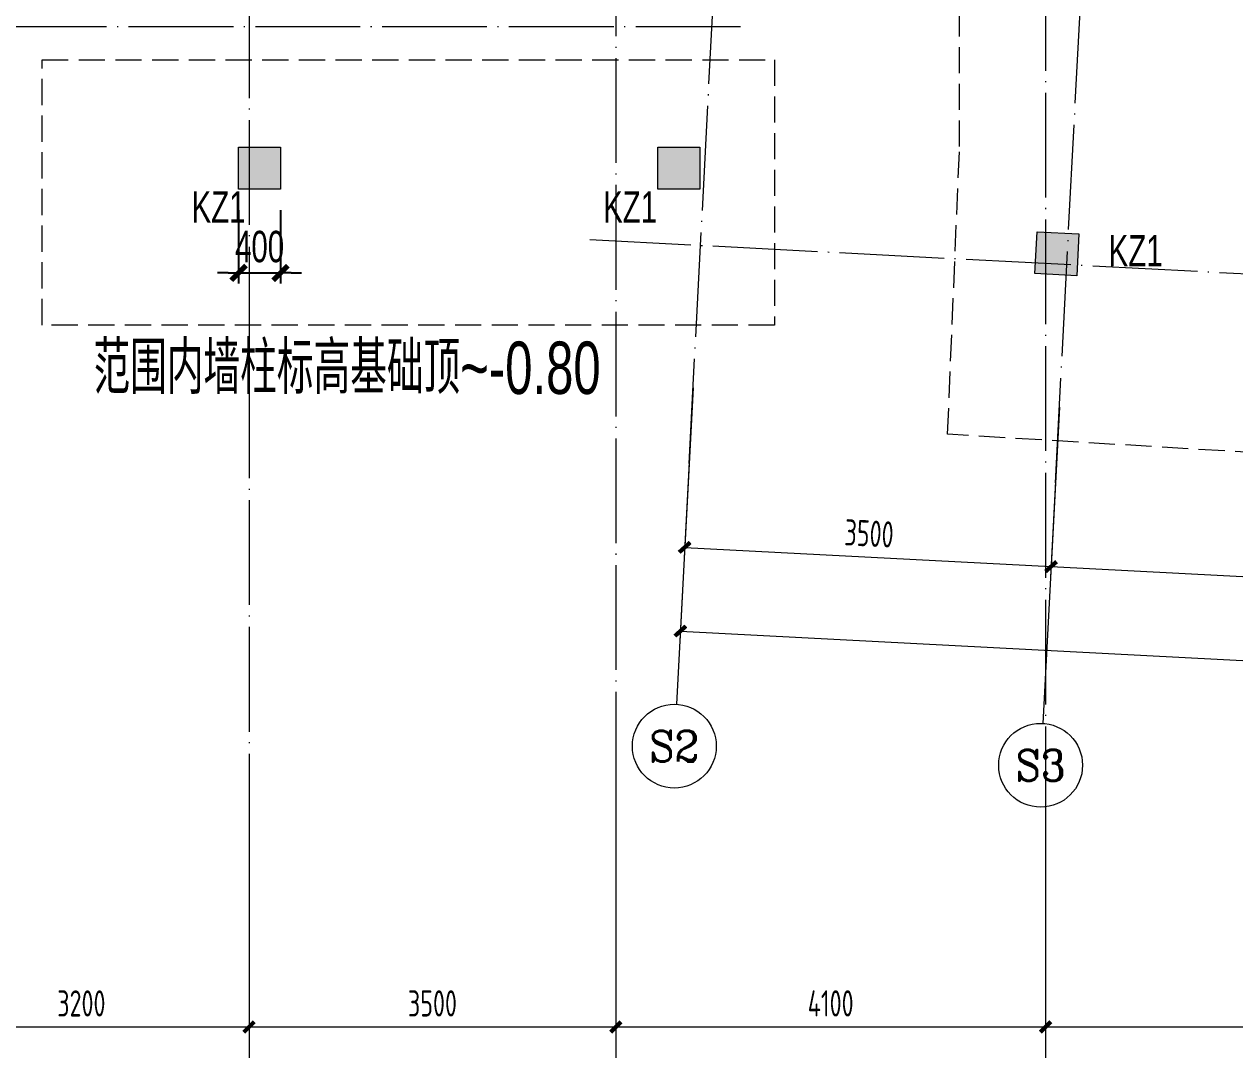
# Model space of a CAD drawing. Extents: x 5874492 to 7194610, y -939842 to -279257.
# Drawn here: x 6318999 to 6330551, y -487156 to -477364 of the extents above; entities that cross this region are included whole.
import ezdxf
from ezdxf.enums import TextEntityAlignment as Align

# ---------------------------------------------------------------- set-up
doc = ezdxf.new("R2010")
doc.units = 0
doc.header["$LTSCALE"] = 1000
doc.linetypes.add('DASH', pattern=[0.35, 0.25, -0.1])
doc.linetypes.add('DOTE', pattern=[2.42, 2, -0.2, 0.02, -0.2])
for name, color, linetype, lineweight in [('A-标注-轴号', 3, 'Continuous', 15), ('A-标注-轴号文字', 7, 'Continuous', 15), ('A-轴线-塔楼', 1, 'DOTE', 9), ('A-轴线-隔墙', 41, 'DOTE', 9), ('S-墙柱-COLU', 50, 'Continuous', 20), ('S-墙柱-HATCH', 251, 'Continuous', 20), ('S-墙柱-WALL', 6, 'Continuous', 20), ('S-板-BEAM', 4, 'DASH', 20), ('S-板-BEAM-CON', 2, 'Continuous', 20), ('S-轴网-轴号', 3, 'Continuous', 20), ('S-轴网-轴线', 1, 'DOTE', 9), ('S-通用-TEXT', 7, 'Continuous', 20)]:
    doc.layers.add(name, color=color, linetype=linetype, lineweight=lineweight)
doc.layers.add('板洞边线_DIM', color=3, linetype='Continuous')
doc.styles.add('_TCH_AXIS', font='COMPLEX.shx', dxfattribs={"bigfont": 'hztxt.shx'})
doc.styles.add('BW_Dim', font='Bweng.shx', dxfattribs={"width": 0.7, "bigfont": 'hztxt.shx'})
doc.styles.add('COMPLEX', font='COMPLEX')
doc.styles.add('TSSD_REIN_T3', font='tssdeng.shx', dxfattribs={"width": 0.7, "bigfont": 'hztxt.shx'})
doc.dimstyles.new('_TCH_ARCH&&100', dxfattribs={"dimtxt": 250, "dimasz": 100, "dimexe": 100, "dimexo": 100, "dimgap": 100, "dimtad": 1, "dimdec": 0, "dimzin": 0, "dimdsep": 46, "dimtxsty": 'TSSD_REIN_T3', "dimblk": 'ARCHTICK', "dimcen": 0.09, "dimclrt": 7, "dimazin": 2, "dimtfac": 1, "dimtdec": 0, "dimtix": 1, "dimtmove": 2, "dimatfit": 3, "dimfxl": 0, "dimtolj": 1, "dimtzin": 0, "dimarcsym": 0})
doc.dimstyles.new('Cyz_100_100', dxfattribs={"dimtxt": 300, "dimasz": 100, "dimexe": 100, "dimexo": 200, "dimgap": 100, "dimtad": 1, "dimdec": 0, "dimzin": 0, "dimdsep": 46, "dimtxsty": 'BW_Dim', "dimblk": '_bwk', "dimcen": 0, "dimclrt": 7, "dimadec": 0, "dimazin": 0, "dimtfac": 1, "dimtdec": 0, "dimtix": 1, "dimtmove": 2, "dimatfit": 0, "dimfxl": 0, "dimtolj": 1, "dimtzin": 0, "dimarcsym": 0})

# ---------------------------------------------------------------- blocks, each defined once
blk = doc.blocks.new('_ArchTick')
at = {"color": 0, "linetype": 'ByBlock', "const_width": 0.4}
blk.add_lwpolyline([(-0.5, -0.5), (0.5, 0.5)], dxfattribs=at)
blk = doc.blocks.new('*D2427')
at = {"layer": 'A-标注-轴号', "color": 0, "lineweight": -2, "transparency": 16777216}
for p, q in [((30300, -8649), (30300, -11149)), ((33500, -8649), (33500, -11149)), ((30300, -11049), (33500, -11049))]:
    blk.add_line(p, q, dxfattribs=at)
at = {"layer": 'Defpoints', "color": 0, "transparency": 16777216}
for p in [(30300, -8549), (33500, -8549), (33500, -11049)]:
    blk.add_point(p, dxfattribs=at)
at = {"layer": 'A-标注-轴号', "color": 0, "lineweight": -2, "transparency": 16777216, "xscale": 100, "yscale": 100, "zscale": 100, "rotation": 180}
blk.add_blockref('_ArchTick', (30300, -11049), dxfattribs=at)
at = {"layer": 'A-标注-轴号', "color": 0, "lineweight": -2, "transparency": 16777216, "xscale": 100, "yscale": 100, "zscale": 100}
blk.add_blockref('_ArchTick', (33500, -11049), dxfattribs=at)
at = {"layer": 'A-标注-轴号', "color": 7, "transparency": 16777216, "insert": (31900, -10824), "char_height": 250, "attachment_point": 5, "style": 'TSSD_REIN_T3'}
blk.add_mtext('\\A1;3200', dxfattribs=at)
blk = doc.blocks.new('*D2428')
at = {"layer": 'A-标注-轴号', "color": 0, "lineweight": -2, "transparency": 16777216}
for p, q in [((33500, -8649), (33500, -11149)), ((37000, -8649), (37000, -11149)), ((33500, -11049), (37000, -11049))]:
    blk.add_line(p, q, dxfattribs=at)
at = {"layer": 'Defpoints', "color": 0, "transparency": 16777216}
for p in [(33500, -8549), (37000, -8549), (37000, -11049)]:
    blk.add_point(p, dxfattribs=at)
at = {"layer": 'A-标注-轴号', "color": 0, "lineweight": -2, "transparency": 16777216, "xscale": 100, "yscale": 100, "zscale": 100, "rotation": 180}
blk.add_blockref('_ArchTick', (33500, -11049), dxfattribs=at)
at = {"layer": 'A-标注-轴号', "color": 0, "lineweight": -2, "transparency": 16777216, "xscale": 100, "yscale": 100, "zscale": 100}
blk.add_blockref('_ArchTick', (37000, -11049), dxfattribs=at)
at = {"layer": 'A-标注-轴号', "color": 7, "transparency": 16777216, "insert": (35250, -10824), "char_height": 250, "attachment_point": 5, "style": 'TSSD_REIN_T3'}
blk.add_mtext('\\A1;3500', dxfattribs=at)
blk = doc.blocks.new('*D2429')
at = {"layer": 'A-标注-轴号', "color": 0, "lineweight": -2, "transparency": 16777216}
for p, q in [((37000, -8649), (37000, -11149)), ((41100, -8649), (41100, -11149)), ((37000, -11049), (41100, -11049))]:
    blk.add_line(p, q, dxfattribs=at)
at = {"layer": 'Defpoints', "color": 0, "transparency": 16777216}
for p in [(37000, -8549), (41100, -8549), (41100, -11049)]:
    blk.add_point(p, dxfattribs=at)
at = {"layer": 'A-标注-轴号', "color": 0, "lineweight": -2, "transparency": 16777216, "xscale": 100, "yscale": 100, "zscale": 100, "rotation": 180}
blk.add_blockref('_ArchTick', (37000, -11049), dxfattribs=at)
at = {"layer": 'A-标注-轴号', "color": 0, "lineweight": -2, "transparency": 16777216, "xscale": 100, "yscale": 100, "zscale": 100}
blk.add_blockref('_ArchTick', (41100, -11049), dxfattribs=at)
at = {"layer": 'A-标注-轴号', "color": 7, "transparency": 16777216, "insert": (39050, -10824), "char_height": 250, "attachment_point": 5, "style": 'TSSD_REIN_T3'}
blk.add_mtext('\\A1;4100', dxfattribs=at)
blk = doc.blocks.new('*D2430')
at = {"layer": 'A-标注-轴号', "color": 0, "lineweight": -2, "transparency": 16777216}
for p, q in [((41100, -8649), (41100, -11149)), ((47200, -8649), (47200, -11149)), ((41100, -11049), (47200, -11049))]:
    blk.add_line(p, q, dxfattribs=at)
at = {"layer": 'Defpoints', "color": 0, "transparency": 16777216}
for p in [(41100, -8549), (47200, -8549), (47200, -11049)]:
    blk.add_point(p, dxfattribs=at)
at = {"layer": 'A-标注-轴号', "color": 0, "lineweight": -2, "transparency": 16777216, "xscale": 100, "yscale": 100, "zscale": 100, "rotation": 180}
blk.add_blockref('_ArchTick', (41100, -11049), dxfattribs=at)
at = {"layer": 'A-标注-轴号', "color": 0, "lineweight": -2, "transparency": 16777216, "xscale": 100, "yscale": 100, "zscale": 100}
blk.add_blockref('_ArchTick', (47200, -11049), dxfattribs=at)
at = {"layer": 'A-标注-轴号', "color": 7, "transparency": 16777216, "insert": (44150, -10824), "char_height": 250, "attachment_point": 5, "style": 'TSSD_REIN_T3'}
blk.add_mtext('\\A1;6100', dxfattribs=at)
blk = doc.blocks.new('_AXISO')
blk.add_circle((0, 0), 0.5)
at = {"layer": 'S-轴网-轴号', "style": 'COMPLEX', "width": 1.041667}
blk.add_attdef('A', text='', height=0.56, dxfattribs=at).set_placement((-0.25, -0.28), (0.25, -0.28), align=Align.FIT)
blk = doc.blocks.new('*D2464')
at = {"layer": 'A-标注-轴号', "color": 0, "lineweight": -2, "transparency": 16777216}
for p, q in [((37732, -5047), (37610, -7369)), ((51513, -5768), (51392, -8090)), ((37616, -7269), (51397, -7990))]:
    blk.add_line(p, q, dxfattribs=at)
at = {"layer": 'Defpoints', "color": 0, "transparency": 16777216}
for p in [(37737, -4947), (51518, -5668), (51397, -7990)]:
    blk.add_point(p, dxfattribs=at)
at = {"layer": 'A-标注-轴号', "color": 0, "lineweight": -2, "transparency": 16777216, "xscale": 100, "yscale": 100, "zscale": 100}
for p, rotation in [((37616, -7269), 177.00612455064), ((51397, -7990), 357.0061245506401)]:
    blk.add_blockref('_ArchTick', p, dxfattribs=dict(at, rotation=rotation))
at = {"layer": 'A-标注-轴号', "color": 7, "transparency": 16777216, "insert": (44518, -7405), "char_height": 250, "attachment_point": 5, "rotation": 357.0061, "style": 'TSSD_REIN_T3'}
blk.add_mtext('\\A1;13800', dxfattribs=at)
blk = doc.blocks.new('*D2465')
at = {"layer": 'A-标注-轴号', "color": 0, "lineweight": -2, "transparency": 16777216}
for p, q in [((37732, -5047), (37652, -6570)), ((41227, -5230), (41147, -6753)), ((37657, -6470), (41153, -6653))]:
    blk.add_line(p, q, dxfattribs=at)
at = {"layer": 'Defpoints', "color": 0, "transparency": 16777216}
for p in [(37737, -4947), (41232, -5130), (41153, -6653)]:
    blk.add_point(p, dxfattribs=at)
at = {"layer": 'A-标注-轴号', "color": 0, "lineweight": -2, "transparency": 16777216, "xscale": 100, "yscale": 100, "zscale": 100}
for p, rotation in [((37657, -6470), 177.0061245506398), ((41153, -6653), 357.0061245506397)]:
    blk.add_blockref('_ArchTick', p, dxfattribs=dict(at, rotation=rotation))
at = {"layer": 'A-标注-轴号', "color": 7, "transparency": 16777216, "insert": (39417, -6337), "char_height": 250, "attachment_point": 5, "rotation": 357.0061, "style": 'TSSD_REIN_T3'}
blk.add_mtext('\\A1;3500', dxfattribs=at)
blk = doc.blocks.new('*D2466')
at = {"layer": 'A-标注-轴号', "color": 0, "lineweight": -2, "transparency": 16777216}
for p, q in [((41227, -5230), (41147, -6753)), ((47119, -5538), (47039, -7061)), ((41153, -6653), (47045, -6961))]:
    blk.add_line(p, q, dxfattribs=at)
at = {"layer": 'Defpoints', "color": 0, "transparency": 16777216}
for p in [(41232, -5130), (47124, -5438), (47045, -6961)]:
    blk.add_point(p, dxfattribs=at)
at = {"layer": 'A-标注-轴号', "color": 0, "lineweight": -2, "transparency": 16777216, "xscale": 100, "yscale": 100, "zscale": 100}
for p, rotation in [((41153, -6653), 177.0061245506402), ((47045, -6961), 357.0061245506402)]:
    blk.add_blockref('_ArchTick', p, dxfattribs=dict(at, rotation=rotation))
at = {"layer": 'A-标注-轴号', "color": 7, "transparency": 16777216, "insert": (44110, -6582), "char_height": 250, "attachment_point": 5, "rotation": 357.0061, "style": 'TSSD_REIN_T3'}
blk.add_mtext('\\A1;5900', dxfattribs=at)
blk = doc.blocks.new('_bwk')
blk.add_line((-1, 0), (0, 0))
at = {"const_width": 0.5}
blk.add_lwpolyline([(-0.7, -0.7), (0.7, 0.7)], dxfattribs=at)
blk = doc.blocks.new('*D2477')
at = {"layer": 'Defpoints', "color": 0, "transparency": 16777216}
for p in [(6321045, -478939), (6321445, -478939), (6321445, -479739)]:
    blk.add_point(p, dxfattribs=at)
at = {"layer": '板洞边线_DIM', "color": 0, "lineweight": -2, "transparency": 16777216}
for p, q in [((6321045, -479139), (6321045, -479839)), ((6321445, -479139), (6321445, -479839)), ((6320945, -479739), (6320845, -479739)), ((6321045, -479739), (6321445, -479739)), ((6321545, -479739), (6321645, -479739))]:
    blk.add_line(p, q, dxfattribs=at)
at = {"layer": '板洞边线_DIM', "color": 0, "lineweight": -2, "transparency": 16777216, "xscale": 100, "yscale": 100, "zscale": 100}
blk.add_blockref('_bwk', (6321045, -479739), dxfattribs=at)
at = {"layer": '板洞边线_DIM', "color": 0, "lineweight": -2, "transparency": 16777216, "xscale": 100, "yscale": 100, "zscale": 100, "rotation": 180}
blk.add_blockref('_bwk', (6321445, -479739), dxfattribs=at)
at = {"layer": '板洞边线_DIM', "color": 7, "transparency": 16777216, "insert": (6321245, -479489), "char_height": 300, "attachment_point": 5, "style": 'BW_Dim'}
blk.add_mtext('\\A1;400', dxfattribs=at)
blk = doc.blocks.new('A$C3FF375C5')
at = {"layer": 'A-标注-轴号'}
for p, q in [((37737, -4947.3), (37579, -7968.2)), ((41232.2, -5130.1), (41074.2, -8151)), ((33499.9, -8548.9), (33499.9, -12548.9)), ((36999.9, -8548.9), (36999.9, -12548.9)), ((41099.9, -8548.9), (41099.9, -12548.9))]:
    blk.add_line(p, q, dxfattribs=at)
at = {"layer": 'A-轴线-塔楼', "linetype": 'DOTE', "ltscale": 0.5}
for p, q in [((41100, 18440.3), (41100, -8548.9)), ((37000, 10300), (37000, -8548.9)), ((33500, 8500), (33500, -9394.4))]:
    blk.add_line(p, q, dxfattribs=at)
at = {"layer": 'A-轴线-塔楼', "ltscale": 0.5}
for p, q in [((37699.2, -5669.7), (38058.7, 1204.4)), ((41194.4, -5852.5), (41554, 1021.6)), ((54632.7, -4469), (36752.9, -3533.9))]:
    blk.add_line(p, q, dxfattribs=at)
at = {"layer": 'A-轴线-隔墙', "ltscale": 0.5}
blk.add_line((38190.5, -1500), (-2283.6, -1500), dxfattribs=at)
at = {"layer": 'A-标注-轴号'}
ref = blk.add_blockref('_AXISO', (37558.1, -8367.6), dxfattribs=dict(at, xscale=800, yscale=800, zscale=800))
ref.add_attrib('A', 'S2', dxfattribs={"layer": 'A-标注-轴号文字', "ltscale": 0.2, "height": 294.28, "style": '_TCH_AXIS'}).set_placement((37319.9, -8514.8), (37796.3, -8514.8), align=Align.FIT)
ref = blk.add_blockref('_AXISO', (41053.3, -8550.4), dxfattribs=dict(at, xscale=800, yscale=800, zscale=800))
ref.add_attrib('A', 'S3', dxfattribs={"layer": 'A-标注-轴号文字', "ltscale": 0.2, "height": 294.28, "style": '_TCH_AXIS'}).set_placement((40815.1, -8697.6), (41291.6, -8697.6), align=Align.FIT)
for p1, p2, distance, picture, middle in [((37737, -4947.3), (51518.2, -5668.1), -2325, '*D2464', (44517.9, -7404.8)), ((37737, -4947.3), (41232.2, -5130.1), -1525, '*D2465', (39416.7, -6336.9)), ((41232.2, -5130.1), (47124.2, -5438.3), -1525, '*D2466', (44110.3, -6582.4)), ((30300, -8548.9), (33499.9, -8548.9), -2500, '*D2427', (31899.9, -10823.9)), ((33499.9, -8548.9), (36999.9, -8548.9), -2500, '*D2428', (35249.9, -10823.9)), ((36999.9, -8548.9), (41099.9, -8548.9), -2500, '*D2429', (39049.9, -10823.9)), ((41099.9, -8548.9), (47199.9, -8548.9), -2500, '*D2430', (44149.9, -10823.9))]:
    dim = blk.add_aligned_dim(p1=p1, p2=p2, distance=distance, dimstyle='_TCH_ARCH&&100', dxfattribs=at)
    dim.commit()
    dim.dimension.update_dxf_attribs({"geometry": picture, "text_midpoint": middle})

msp = doc.modelspace()

# ---------------------------------------------------------------- hatches: boundary and pattern name
at = {"layer": 'S-墙柱-HATCH'}
h = msp.add_hatch(color=256, dxfattribs=at)
h.dxf.hatch_style = 1
h.paths.add_polyline_path([(6297444.5, -478539.2), (6297044.5, -478539.2), (6297044.5, -478939.2), (6297444.5, -478939.2)])
h.paths.add_polyline_path([(6301044.5, -478539.2), (6301444.5, -478539.2), (6301444.5, -478939.2), (6301044.5, -478939.2)])
h.paths.add_polyline_path([(6321044.5, -478539.2), (6321444.5, -478539.2), (6321444.5, -478939.2), (6321044.5, -478939.2)])
h.paths.add_polyline_path([(6325044.5, -478539.2), (6325444.5, -478539.2), (6325444.5, -478939.2), (6325044.5, -478939.2)])
at = {"layer": 'S-墙柱-HATCH', "ltscale": 0.2}
h = msp.add_hatch(color=256, dxfattribs=at)
h.dxf.hatch_style = 1
h.paths.add_polyline_path([(6329042.3, -479766.1), (6329063.3, -479366.6), (6328663.8, -479345.7), (6328642.9, -479745.1)])

# ---------------------------------------------------------------- linework, layer by layer
at = {"layer": 'S-墙柱-COLU'}
msp.add_lwpolyline([(6328663.8, -479345.7), (6329063.3, -479366.6), (6329042.3, -479766.1), (6328642.9, -479745.1)], close=True, dxfattribs=at)
at = {"layer": 'S-墙柱-WALL'}
for points in [[(6321044.5, -478539.2), (6321444.5, -478539.2), (6321444.5, -478939.2), (6321044.5, -478939.2)], [(6325044.5, -478539.2), (6325444.5, -478539.2), (6325444.5, -478939.2), (6325044.5, -478939.2)]]:
    msp.add_lwpolyline(points, close=True, dxfattribs=at)
at = {"layer": 'S-板-BEAM'}
msp.add_lwpolyline([(6319169.9, -477703.5), (6326159.9, -477703.5), (6326159.9, -480236.9), (6319169.9, -480236.9)], close=True, dxfattribs=at)
at = {"layer": 'S-板-BEAM-CON', "linetype": 'DASH'}
msp.add_lwpolyline([(6327924.5, -478533.1), (6327924.5, -478533.1), (6327924.5, -467242.1), (6330948.9, -467242.1), (6330948.9, -457313.7), (6325335.5, -456918.2), (6325747.5, -444588.6), (6342927.6, -445514.5), (6340936.4, -482067.3), (6327810, -481279.7)], close=True, dxfattribs=at)

# ---------------------------------------------------------------- block references
at = {"layer": 'S-轴网-轴线', "ltscale": 0.2}
msp.add_blockref('A$C3FF375C5', (6287644.5, -475889.2), dxfattribs=at)

# ---------------------------------------------------------------- texts
at = {"layer": 'S-板-BEAM', "style": 'BW_Dim', "width": 0.7}
msp.add_text('范围内墙柱标高基础顶~-0.80', height=500, dxfattribs=at).set_placement((6319659.6, -480394.4), align=Align.TOP_LEFT)
at = {"layer": 'S-通用-TEXT', "style": 'BW_Dim', "width": 0.7}
for p in [(6320596.1, -478959.3), (6324523.2, -478959.3)]:
    msp.add_text('KZ1', height=300, dxfattribs=at).set_placement(p, align=Align.TOP_LEFT)
at = {"layer": 'S-通用-TEXT', "color": 3, "style": 'BW_Dim', "width": 0.7}
msp.add_text('KZ1', height=300, dxfattribs=at).set_placement((6329347.1, -479377.5), align=Align.TOP_LEFT)

# ---------------------------------------------------------------- dimensions: what is measured, and where the dimension line sits
at = {"layer": '板洞边线_DIM'}
dim = msp.add_linear_dim(base=(6321444.5, -479739.2), p1=(6321044.5, -478939.2), p2=(6321444.5, -478939.2), dimstyle='Cyz_100_100', dxfattribs=at)
dim.commit()
dim.dimension.update_dxf_attribs({"geometry": '*D2477', "text_midpoint": (6321244.5, -479489.2)})

doc.saveas('drawing.dxf')
